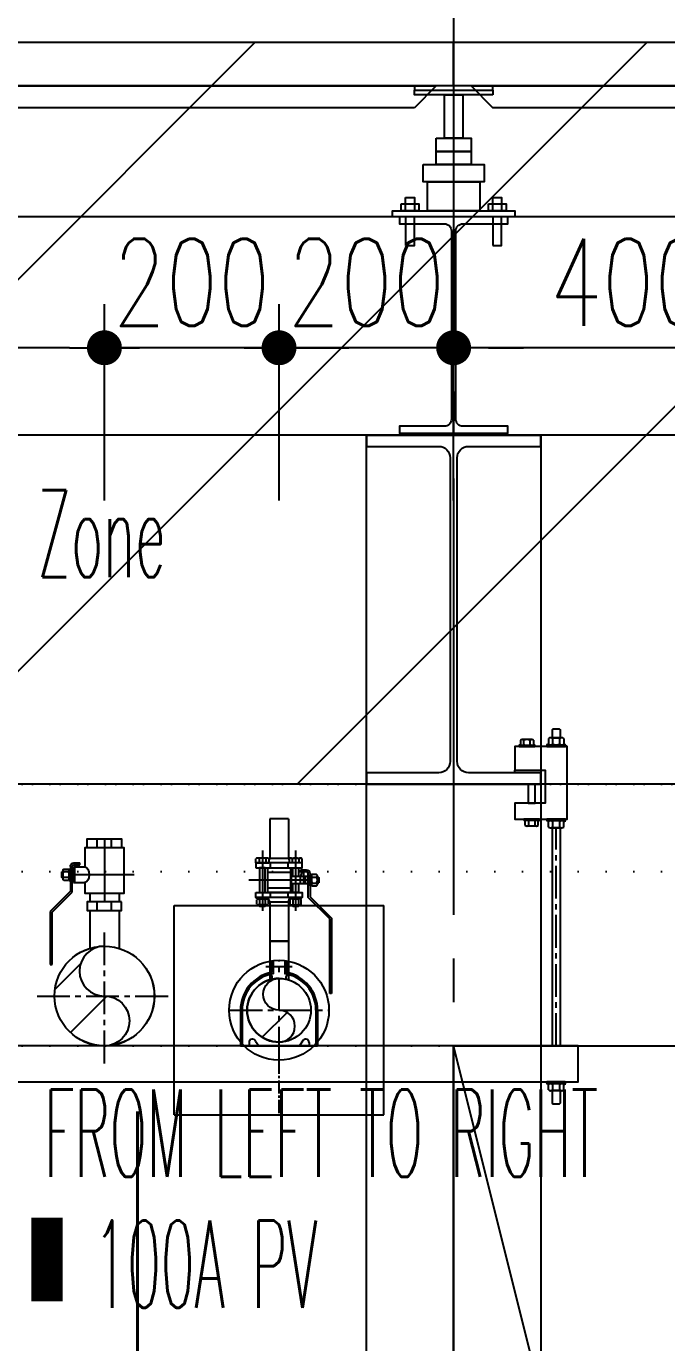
# Model space of a CAD drawing. Header units: millimetres. Extents: x -192235 to 515711, y 45168 to 947868.
# Drawn here: x 142111 to 142844, y 465210 to 466718 of the extents above; entities that cross this region are included whole.
import ezdxf
from ezdxf.enums import TextEntityAlignment as Align

# ---------------------------------------------------------------- set-up
doc = ezdxf.new("R2010")
doc.units = ezdxf.units.MM
doc.header["$LTSCALE"] = 1000
doc.header["$PDMODE"] = 1
for name, pattern in [('CENTER2', [1.125, 0.75, -0.125, 0.125, -0.125]), ('DOT2', [3.175, 0, -3.175]), ('TPH12-SEC-@20-1$0$CENTERK0', [0.65, 0.5, -0.05, 0.05, -0.05]), ('TPH12-SEC-@20-1$0$CENTERK5', [6.916, 6.667, -0.083, 0.083, -0.083])]:
    doc.linetypes.add(name, pattern=pattern)
for name, color, linetype in [('0-LEVEL LINE', 4, 'DOT2'), ('BG-CDA', 20, 'Continuous'), ('BG-PN2', 34, 'Continuous'), ('eq-IT', 140, 'Continuous'), ('M-DIM', 1, 'Continuous'), ('M-TXT', 3, 'Continuous'), ('MPPIPE', 100, 'Continuous'), ('SM-SEC-Cm$0$SUPPORT', 2, 'Continuous'), ('SUPPORT', 2, 'Continuous'), ('TPH12-SEC-@20-1$0$H-SIN', 252, 'TPH12-SEC-@20-1$0$CENTERK5'), ('TPH12-SEC-@20-1$0$KABE1', 252, 'Continuous'), ('TPH12-SEC-@20-1$0$STEEL-NEDA', 252, 'Continuous'), ('TPH12-SEC-@20-1$0$STEEL2', 252, 'Continuous'), ('TPH12-SEC-@20-1$0$STEEL3', 252, 'Continuous'), ('TPH12-SEC-@20-1$0$TEXT2', 252, 'Continuous'), ('YCD-Xfa-Sec-24$0$Raised Floor', 1, 'Continuous')]:
    doc.layers.add(name, color=color, linetype=linetype)
doc.styles.add('aa-txt', font='simplex.shx', dxfattribs={"width": 0.7, "bigfont": 'chineset.shx'})
doc.styles.add('TPH12-SEC-@20-1$0$TEXT', font='romans.shx', dxfattribs={"width": 0.85, "bigfont": 'BIGFONT.shx'})
doc.dimstyles.new('50-DIM', dxfattribs={"dimscale": 50, "dimtxt": 2, "dimasz": 0.8, "dimexe": 1, "dimexo": 1, "dimgap": 0.5, "dimtad": 1, "dimdec": 0, "dimdsep": 46, "dimtxsty": 'aa-txt', "dimblk": 'DOT', "dimcen": 5, "dimclrd": 256, "dimclre": 256, "dimclrt": 256, "dimadec": 0, "dimazin": 0, "dimtfac": 1, "dimtdec": 0, "dimtix": 1, "dimtmove": 2, "dimatfit": 3, "dimldrblk": 'DOT', "dimfxl": 1, "dimtolj": 1, "dimtzin": 0, "dimarcsym": 0})

# ---------------------------------------------------------------- blocks, each defined once
blk = doc.blocks.new('TPH12-SEC-@20-1')
at = {"layer": 'TPH12-SEC-@20-1$0$H-SIN'}
blk.add_line((83854.8, 466700), (201769.6, 466700), dxfattribs=at)
at = {"layer": 'TPH12-SEC-@20-1$0$KABE1'}
blk.add_lwpolyline([(140800, 466700), (143200, 466700), (143200, 466500), (140800, 466500)], close=True, dxfattribs=at)
at = {"layer": 'TPH12-SEC-@20-1$0$STEEL-NEDA'}
blk.add_lwpolyline([(142662, 466500), (142538, 466500), (142538, 466492), (142589.5, 466492, -0.414214), (142597.5, 466484), (142597.5, 466268, -0.414214), (142589.5, 466260), (142538, 466260), (142538, 466252), (142662, 466252), (142662, 466260), (142610.5, 466260, -0.414214), (142602.5, 466268), (142602.5, 466484, -0.414214), (142610.5, 466492), (142662, 466492)], format="xyb", close=True, dxfattribs=at)
at = {"layer": 'TPH12-SEC-@20-1$0$STEEL2'}
blk.add_lwpolyline([(142700, 466250), (142500, 466250), (142500, 466237), (142583, 466237, -0.414214), (142596, 466224), (142596, 465876, -0.414214), (142583, 465863), (142500, 465863), (142500, 465850), (142700, 465850), (142700, 465863), (142617, 465863, -0.414214), (142604, 465876), (142604, 466224, -0.414214), (142617, 466237), (142700, 466237)], format="xyb", close=True, dxfattribs=at)
at = {"layer": 'TPH12-SEC-@20-1$0$STEEL3', "linetype": 'TPH12-SEC-@20-1$0$CENTERK0'}
blk.add_line((142600, 467500), (142600, 462400), dxfattribs=at)
at = {"layer": 'TPH12-SEC-@20-1$0$STEEL3'}
for p, q in [((145000, 466250), (130000, 466250)), ((145000, 466250), (137200, 466250)), ((145000, 465850), (130000, 465850))]:
    blk.add_line(p, q, dxfattribs=at)
blk.add_lwpolyline([(142700, 463950), (142500, 463950), (142500, 466250), (142700, 466250)], close=True, dxfattribs=at)
at = {"layer": 'TPH12-SEC-@20-1$0$TEXT2', "style": 'TPH12-SEC-@20-1$0$TEXT', "width": 0.85}
blk.add_text('2F Return Plenum', height=1200, dxfattribs=at).set_placement((144226.8, 464875), align=Align.MIDDLE_CENTER)
blk = doc.blocks.new('DOT')
at = {"color": 0}
blk.add_line((-1, 0), (1, 0), dxfattribs=at)
at = {"color": 3, "const_width": 0.5}
blk.add_lwpolyline([(-0.25, 0, 1), (0.25, 0, 1)], format="xyb", close=True, dxfattribs=at)
blk = doc.blocks.new('*D186')
at = {"layer": 'DEFPOINTS', "color": 0, "transparency": 16777216}
for p in [(142667.5, 465550), (142667.5, 463950), (142892.5, 463950)]:
    blk.add_point(p, dxfattribs=at)
at = {"layer": 'M-DIM', "lineweight": -2, "transparency": 16777216}
for p, q in [((142717.5, 465550), (142942.5, 465550)), ((142892.5, 465510), (142892.5, 463990)), ((142717.5, 463950), (142942.5, 463950))]:
    blk.add_line(p, q, dxfattribs=at)
at = {"layer": 'M-DIM', "lineweight": -2, "transparency": 16777216, "xscale": 40, "yscale": 40, "zscale": 40}
for p, rotation in [((142892.5, 465550), 90), ((142892.5, 463950), 270)]:
    blk.add_blockref('DOT', p, dxfattribs=dict(at, rotation=rotation))
at = {"layer": 'M-DIM', "transparency": 16777216, "insert": (142817.5, 464750), "char_height": 100, "attachment_point": 5, "rotation": 90, "style": 'aa-txt'}
blk.add_mtext('\\A1;1600', dxfattribs=at)
blk = doc.blocks.new('_Dot')
at = {"color": 0, "linetype": 'ByBlock', "lineweight": -2}
blk.add_line((-0.5, 0), (-1, 0), dxfattribs=at)
at = {"color": 0, "linetype": 'ByBlock', "const_width": 0.5}
blk.add_lwpolyline([(-0.25, 0, 1), (0.25, 0, 1)], format="xyb", close=True, dxfattribs=at)
blk = doc.blocks.new('BG-65A')
for p, q in [((1.5, 9.06), (-1.5, 9.06)), ((-0.66, 9.7), (-0.85, 9.7)), ((-0.85, 9.7), (-0.85, 8.42)), ((-0.66, 9.7), (-0.66, 8.26)), ((0.85, 9.7), (0.66, 9.7)), ((0.66, 9.7), (0.66, 8.26)), ((0.85, 9.7), (0.85, 8.42)), ((-4.42, 4.09), (-4.42, 0)), ((-4.23, 4.09), (-4.23, 0)), ((4.23, 4.09), (4.23, 0)), ((4.42, 4.09), (4.42, 0)), ((-4.42, 0), (4.42, 0)), ((-3.44, 0.38), (-3.44, 0)), ((-2.68, 0.55), (-2.33, 0)), ((2.68, 0.55), (2.33, 0)), ((3.44, 0.38), (3.44, 0))]:
    blk.add_line(p, q)
blk.add_circle((0, 4.09), 3.65)
for centre, radius, start, end in [((0, 4.09), 4.42, 101.1352, 180), ((0, 4.09), 4.23, 99.0153, 180), ((-1.07, 7.87), 0.294, 299.8049, 104.8049), ((0, 4.09), 4.23, 0, 80.9847), ((1.07, 7.87), 0.294, 75.1951, 240.1951), ((0, 4.09), 4.42, 0, 78.8648), ((-3.04, 0.38), 0.395, 24.671, 180), ((3.04, 0.38), 0.395, 0, 155.329)]:
    blk.add_arc(centre, radius, start, end)
blk = doc.blocks.new('*D187')
at = {"layer": 'DEFPOINTS', "color": 0, "transparency": 16777216}
for p in [(141800, 466350), (141800, 466125), (142200, 466125)]:
    blk.add_point(p, dxfattribs=at)
at = {"layer": 'M-DIM', "lineweight": -2, "transparency": 16777216}
for p, q in [((141800, 466175), (141800, 466400)), ((142200, 466175), (142200, 466400)), ((142160, 466350), (141840, 466350))]:
    blk.add_line(p, q, dxfattribs=at)
at = {"layer": 'M-DIM', "lineweight": -2, "transparency": 16777216, "xscale": 40, "yscale": 40, "zscale": 40, "rotation": 180}
blk.add_blockref('DOT', (141800, 466350), dxfattribs=at)
at = {"layer": 'M-DIM', "lineweight": -2, "transparency": 16777216, "xscale": 40, "yscale": 40, "zscale": 40}
blk.add_blockref('DOT', (142200, 466350), dxfattribs=at)
at = {"layer": 'M-DIM', "transparency": 16777216, "insert": (142000, 466425), "char_height": 100, "attachment_point": 5, "style": 'aa-txt'}
blk.add_mtext('\\A1;400', dxfattribs=at)
blk = doc.blocks.new('KuzeTee-Side-65Ax15A')
for p, q in [((-10.7, 79), (10.7, 79)), ((-10.7, 79), (-10.7, 34.9)), ((10.7, 79), (10.7, 34.9))]:
    blk.add_line(p, q)
blk.add_circle((0, 0), 36.5)
blk = doc.blocks.new('S-4500-100A')
for p, q in [((-120, 120), (120, 120)), ((-120, -120), (-120, 120)), ((120, -120), (120, 120)), ((-120, -120), (120, -120))]:
    blk.add_line(p, q)
blk.add_circle((0, 0), 57.2)
blk = doc.blocks.new('SS-BV-15A-f')
at = {"color": 0}
for p, q in [((-7.3, 4.57), (-7.33, 4.54)), ((-7.33, 4.39), (-7.33, 4.54)), ((-6.69, 4.54), (-7.33, 4.54)), ((-7.3, 4.57), (-6.72, 4.57)), ((-6.72, 4.57), (-6.69, 4.54)), ((-6.69, 4.39), (-6.69, 4.54)), ((-7.66, 4.29), (-7.66, 3.81)), ((-7.66, 3.71), (-6.36, 3.71)), ((-7.66, 3.71), (-7.66, 3.55)), ((-6.36, 3.55), (-7.66, 3.55)), ((-6.52, 4.39), (-7.5, 4.39)), ((-7.5, 3.71), (-6.52, 3.71)), ((-7.34, 3.81), (-7.34, 4.29)), ((-6.68, 3.81), (-6.68, 4.29)), ((-6.36, 3.81), (-6.36, 4.29)), ((-6.36, 3.71), (-6.36, 3.55)), ((-9.54, 1.34), (-9.54, 2.46)), ((-9.01, 2.65), (-9.44, 2.65)), ((-9.44, 2.27), (-9.01, 2.27)), ((-9.44, 1.52), (-9.01, 1.52)), ((-5.01, 1.25), (-5.01, 2.55)), ((-4.85, 2.55), (-5.01, 2.55)), ((-4.85, 2.55), (-4.85, 1.25)), ((-4.85, 2.39), (-4.85, 1.41)), ((-4.27, 2.55), (-4.75, 2.55)), ((-4.75, 2.23), (-4.27, 2.23)), ((-4.75, 1.57), (-4.27, 1.57)), ((-4.17, 1.41), (-4.17, 2.39)), ((-4.17, 2.22), (-4.02, 2.22)), ((-4.17, 1.58), (-4.02, 1.58)), ((-3.99, 2.19), (-4.02, 2.22)), ((-4.02, 1.58), (-4.02, 2.22)), ((-3.99, 1.61), (-4.02, 1.58)), ((-3.99, 2.19), (-3.99, 1.61)), ((-9.44, 1.15), (-9.01, 1.15)), ((-4.85, 1.25), (-5.01, 1.25)), ((-4.75, 1.25), (-4.27, 1.25)), ((-9.54, -1.34), (-9.54, -2.46)), ((-9.44, -1.15), (-9.01, -1.15)), ((-5.01, -1.25), (-5.01, -2.55)), ((-4.85, -1.25), (-5.01, -1.25)), ((-4.85, -2.55), (-4.85, -1.25)), ((-4.85, -2.39), (-4.85, -1.41)), ((-4.75, -1.25), (-4.27, -1.25)), ((-4.17, -1.41), (-4.17, -2.39)), ((-9.44, -1.52), (-9.01, -1.52)), ((-9.44, -2.27), (-9.01, -2.27)), ((-9.01, -2.65), (-9.44, -2.65)), ((-4.85, -2.55), (-5.01, -2.55)), ((-4.75, -1.57), (-4.27, -1.57)), ((-4.75, -2.23), (-4.27, -2.23)), ((-4.27, -2.55), (-4.75, -2.55)), ((-4.17, -1.58), (-4.02, -1.58)), ((-4.17, -2.22), (-4.02, -2.22)), ((-3.99, -1.61), (-4.02, -1.58)), ((-4.02, -2.22), (-4.02, -1.58)), ((-3.99, -2.19), (-4.02, -2.22)), ((-3.99, -1.61), (-3.99, -2.19))]:
    blk.add_line(p, q, dxfattribs=at)
for p, q in [((-5.11, 3.55), (-2.66, 6)), ((-2.57, 5.8), (-5.02, 3.35)), ((-2.66, 6), (5.99, 6)), ((5.99, 5.8), (-2.57, 5.8)), ((5.99, 6), (5.99, 5.8)), ((-8.16, 3.15), (-8.16, 2.45)), ((-7.96, 3.15), (-7.96, 2.85)), ((-7.76, 3.55), (-5.11, 3.55)), ((-5.02, 3.35), (-7.76, 3.35)), ((-6.61, 3.05), (-7.41, 3.05)), ((-9.01, 2.64), (-9.01, 1.14)), ((-7.96, 2.45), (-8.16, 2.45)), ((-7.96, 2.61), (-7.96, 2.45)), ((-6.61, 2.85), (-7.41, 2.85)), ((-6.61, 2.45), (-7.41, 2.45)), ((-14.02, 1.07), (-9.51, 1.07)), ((-14.02, 1.07), (-14.02, -1.07)), ((-9.51, 1.07), (-9.3, 1.15)), ((-9.51, -1.07), (-9.51, 1.07)), ((-9.01, 1), (-8.41, 1)), ((-7.91, -1.3), (-7.91, 1.3)), ((-6.11, -1.3), (-6.11, 1.3)), ((-5.61, 1), (-5.01, 1)), ((-4.51, 1.07), (-4.97, 1.25)), ((-4.51, 1.07), (0, 1.07)), ((-4.51, -1.07), (-4.51, 1.07)), ((0, 1.07), (0, -1.07)), ((-14.02, -1.07), (-9.51, -1.07)), ((-9.51, -1.07), (-9.3, -1.15)), ((-9.01, -1), (-8.41, -1)), ((-9.01, -2.65), (-9.01, -1.15)), ((-5.61, -1), (-5.01, -1)), ((-4.51, -1.07), (-4.97, -1.25)), ((-4.51, -1.07), (0, -1.07))]:
    blk.add_line(p, q)
for points in [[(-7.41, 3.35), (-7.41, 1.38), (-6.61, 1.38), (-6.61, 3.35)], [(-7.41, 1.58), (-8.41, 1.58), (-8.41, 2.22), (-7.41, 2.22)], [(-7.41, 2.85), (-8.11, 2.85), (-8.11, 2.65), (-7.41, 2.45)], [(-6.61, 2.22), (-5.61, 2.22), (-5.61, 1.58), (-6.61, 1.58)]]:
    blk.add_lwpolyline(points)
for points in [[(-8.41, -2.65), (-8.41, 2.65), (-9.01, 2.65), (-9.01, -2.65)], [(-5.61, -2.65), (-5.61, 2.65), (-5.01, 2.65), (-5.01, -2.65)], [(-8.41, 1.3), (-5.61, 1.3), (-5.61, -1.3), (-8.41, -1.3)], [(-5.61, -2.22), (-5.61, -1.58), (-8.41, -1.58), (-8.41, -2.22)]]:
    blk.add_lwpolyline(points, close=True)
for radius in [0.4, 0.2]:
    blk.add_arc((-7.76, 3.15), radius, 90, 180)
for centre, radius, start, end in [((-7.5, 4.21), 0.182, 26.7762, 153.2238), ((-7.5, 3.89), 0.182, 206.7762, 333.2238), ((-7.01, 3.81), 0.578, 55.7945, 124.2055), ((-7.01, 4.29), 0.578, 235.7945, 304.2055), ((-6.52, 4.21), 0.182, 26.7762, 153.2238), ((-6.52, 3.89), 0.182, 206.7762, 333.2238), ((-9.31, 2.46), 0.226, 123.855, 236.145), ((-8.79, 1.9), 0.753, 150.1372, 209.8628), ((-9.31, 1.34), 0.226, 123.855, 236.145), ((-4.67, 2.39), 0.182, 116.7762, 243.2238), ((-4.27, 1.9), 0.578, 145.7945, 214.2055), ((-4.67, 1.41), 0.182, 116.7762, 243.2238), ((-4.35, 2.39), 0.182, 296.7762, 63.2238), ((-4.75, 1.9), 0.578, 325.7945, 34.2055), ((-4.35, 1.41), 0.182, 296.7762, 63.2238), ((-9.31, -1.34), 0.226, 123.855, 236.145), ((-4.67, -1.41), 0.182, 116.7762, 243.2238), ((-4.35, -1.41), 0.182, 296.7762, 63.2238), ((-8.79, -1.9), 0.753, 150.1372, 209.8628), ((-9.31, -2.46), 0.226, 123.855, 236.145), ((-4.27, -1.9), 0.578, 145.7945, 214.2055), ((-4.67, -2.39), 0.182, 116.7762, 243.2238), ((-4.75, -1.9), 0.578, 325.7945, 34.2055), ((-4.35, -2.39), 0.182, 296.7762, 63.2238)]:
    blk.add_arc(centre, radius, start, end, dxfattribs=at)
at = {"layer": 'MPPIPE', "color": 1, "linetype": 'CENTER2', "ltscale": 0.01}
for p, q in [((-7.01, 3.45), (-7.01, -3.45)), ((-10.41, 1.9), (-3.51, 1.9)), ((-10.41, -1.9), (-3.51, -1.9))]:
    blk.add_line(p, q, dxfattribs=at)
blk = doc.blocks.new('KuzeTee-Side-100Ax25A')
for p, q in [((-16.7, 98), (16.7, 98)), ((-16.7, 98), (-16.7, 54.7)), ((16.7, 98), (16.7, 54.7))]:
    blk.add_line(p, q)
blk.add_circle((0, 0), 57.2)
blk = doc.blocks.new('BV-25A-f')
for p, q in [((-2.2, 3.9), (0.1, 6.2)), ((0.1, 6.2), (6.2, 6.2)), ((6.2, 6.2), (6.2, 6)), ((0.19, 6), (-2.11, 3.7)), ((6.2, 6), (0.19, 6)), ((-5.45, 3.5), (-5.45, 2.8)), ((-5, 3.2), (-5.4, 3.2)), ((-5.4, 3), (-5.4, 3.2)), ((-5.25, 3.5), (-5.25, 2.8)), ((-5.05, 3.9), (-2.2, 3.9)), ((-2.11, 3.7), (-5.05, 3.7)), ((-3.2, 3.55), (-5, 3.55)), ((-5, 3.55), (-5, 2.25)), ((-3.2, 3.4), (-5, 3.4)), ((-4.5, 3.7), (-4.5, 3.55)), ((-3.7, 3.7), (-3.7, 3.55)), ((-3.2, 3.55), (-3.2, 2.25)), ((-5.25, 2.8), (-5.45, 2.8)), ((-5, 2.8), (-5.4, 3)), ((-2, 1.67), (-1, 1.67)), ((-7.2, 0.82), (-8.2, 0.82)), ((0, 0.82), (-1, 0.82)), ((-7.2, -0.82), (-8.2, -0.82)), ((0, -0.82), (-1, -0.82)), ((-2, -1.67), (-1, -1.67))]:
    blk.add_line(p, q)
at = {"color": 0}
for p, q in [((-4.75, 4.64), (-4.75, 4.16)), ((-3.61, 4.74), (-4.59, 4.74)), ((-4.43, 4.16), (-4.43, 4.64)), ((-4.39, 4.92), (-4.42, 4.89)), ((-4.42, 4.74), (-4.42, 4.89)), ((-3.78, 4.89), (-4.42, 4.89)), ((-4.39, 4.92), (-3.81, 4.92)), ((-3.81, 4.92), (-3.78, 4.89)), ((-3.78, 4.74), (-3.78, 4.89)), ((-3.77, 4.16), (-3.77, 4.64)), ((-3.45, 4.16), (-3.45, 4.64)), ((-4.75, 4.06), (-3.45, 4.06)), ((-4.75, 4.06), (-4.75, 3.9)), ((-3.45, 3.9), (-4.75, 3.9)), ((-4.59, 4.06), (-3.61, 4.06)), ((-3.45, 4.06), (-3.45, 3.9))]:
    blk.add_line(p, q, dxfattribs=at)
for points in [[(-7.2, -1.97), (-7.2, 1.97), (-8.2, 1.97), (-8.2, -1.97)], [(-1, -1.97), (-1, 1.97), (0, 1.97), (0, -1.97)]]:
    blk.add_lwpolyline(points, close=True)
blk.add_lwpolyline([(-3.2, 2.25), (-2, 2.25), (-2, -2.25), (-7.2, -2.25), (-7.2, 2.25), (-5, 2.25)])
for centre, radius, start, end in [((-4.59, 4.56), 0.182, 26.7762, 153.2238), ((-4.1, 4.16), 0.578, 55.7945, 124.2055), ((-3.61, 4.56), 0.182, 26.7762, 153.2238), ((-4.59, 4.24), 0.182, 206.7762, 333.2238), ((-4.1, 4.64), 0.578, 235.7945, 304.2055), ((-3.61, 4.24), 0.182, 206.7762, 333.2238)]:
    blk.add_arc(centre, radius, start, end, dxfattribs=at)
for radius in [0.4, 0.2]:
    blk.add_arc((-5.05, 3.5), radius, 90, 180)
blk.add_ellipse((-4.1, 2.25), major_axis=(0.9, 0), ratio=0.575, start_param=3.141593, end_param=6.283185)
at = {"layer": 'MPPIPE', "color": 1, "linetype": 'CENTER2', "ltscale": 0.01}
for p, q in [((-4.1, -3.42), (-4.1, 3.42)), ((-8.2, 0), (-1, 0))]:
    blk.add_line(p, q, dxfattribs=at)
blk = doc.blocks.new('*D179')
at = {"layer": 'DEFPOINTS', "color": 0, "transparency": 16777216}
for p in [(142200, 466350), (142200, 466125), (142400, 466125)]:
    blk.add_point(p, dxfattribs=at)
at = {"layer": 'M-DIM', "lineweight": -2, "transparency": 16777216}
for p, q in [((142200, 466175), (142200, 466400)), ((142400, 466175), (142400, 466400)), ((142160, 466350), (142120, 466350)), ((142400, 466350), (142200, 466350)), ((142440, 466350), (142480, 466350))]:
    blk.add_line(p, q, dxfattribs=at)
at = {"layer": 'M-DIM', "lineweight": -2, "transparency": 16777216, "xscale": 40, "yscale": 40, "zscale": 40}
blk.add_blockref('DOT', (142200, 466350), dxfattribs=at)
at = {"layer": 'M-DIM', "lineweight": -2, "transparency": 16777216, "xscale": 40, "yscale": 40, "zscale": 40, "rotation": 180}
blk.add_blockref('DOT', (142400, 466350), dxfattribs=at)
at = {"layer": 'M-DIM', "transparency": 16777216, "insert": (142300, 466425), "char_height": 100, "attachment_point": 5, "style": 'aa-txt'}
blk.add_mtext('\\A1;200', dxfattribs=at)
blk = doc.blocks.new('Nut-M10')
for p, q in [((-10.9, 1.5), (-10.9, 0.5)), ((-8.7, 2.8), (-10.6, 2)), ((-10.4, 2), (10.4, 2)), ((-10.4, 0), (10.4, 0)), ((-8.7, 9.2), (-8.7, 2.8)), ((6.5, 10), (-6.5, 10)), ((-4.3, 9.2), (-4.3, 2.8)), ((4.3, 2.8), (4.3, 9.2)), ((8.7, 9.2), (8.7, 2.8)), ((8.7, 2.8), (10.6, 2)), ((10.9, 1.5), (10.9, 0.5))]:
    blk.add_line(p, q)
for centre, radius, start, end in [((-10.4, 1.5), 0.5, 90, 180), ((-10.4, 0.5), 0.5, 180, 270), ((-6.5, 6.7), 3.33, 49.441, 130.559), ((-6.5, 5.3), 3.33, 229.441, 310.559), ((0, -2.1), 12.1, 69.065, 110.935), ((0, 14.1), 12.1, 249.065, 290.935), ((6.5, 6.7), 3.33, 49.441, 130.559), ((6.5, 5.3), 3.33, 229.441, 310.559), ((10.4, 1.5), 0.5, 0, 90), ((10.4, 0.5), 0.5, 270, 0)]:
    blk.add_arc(centre, radius, start, end)
blk = doc.blocks.new('Nut-M8')
for p, q in [((-8.9, 1.2), (-8.9, 0.4)), ((-7.5, 2.2), (-8.7, 1.5)), ((-8.5, 1.6), (8.6, 1.6)), ((-8.5, 0), (8.6, 0)), ((-7.5, 7.3), (-7.5, 2.2)), ((5.6, 8), (-5.6, 8)), ((-3.8, 7.3), (-3.8, 2.2)), ((3.8, 2.2), (3.8, 7.3)), ((7.5, 7.3), (7.5, 2.2)), ((7.5, 2.2), (8.7, 1.5)), ((9, 1.2), (9, 0.4))]:
    blk.add_line(p, q)
for centre, radius, start, end in [((-8.5, 1.2), 0.4, 90, 180), ((-8.5, 0.4), 0.4, 180, 270), ((-5.6, 5), 3.03, 51.7868, 128.2132), ((-5.6, 4.6), 3.03, 231.7868, 308.2132), ((0, -3.2), 11.2, 70.3471, 109.6529), ((0, 12.8), 11.2, 250.3471, 289.6529), ((5.6, 5), 3.03, 51.7868, 128.2132), ((5.6, 4.6), 3.03, 231.7868, 308.2132), ((8.6, 1.2), 0.4, 0, 90), ((8.6, 0.4), 0.4, 270, 0)]:
    blk.add_arc(centre, radius, start, end)
blk = doc.blocks.new('HG-S-r')
blk.add_lwpolyline([(0.87, 5), (0.77, 4.9), (0.77, 4), (1.73, 4), (1.73, 4.9), (1.63, 5)], close=True)
blk.add_lwpolyline([(-0.5, 0.3), (0, 0.3), (0, -3.5), (-3.5, -3.5), (-3.5, -5.3), (2.5, -5.3), (2.5, 3), (-3.5, 3), (-3.5, 0.3), (-0.5, 0.3), (-0.5, 0), (-3.5, 0), (-3.5, 0.3)])
at = {"xscale": 0.1, "yscale": 0.1, "zscale": 0.1}
for name, p in [('Nut-M8', (-2.1, 3)), ('Nut-M10', (1.25, 3))]:
    blk.add_blockref(name, p, dxfattribs=at)
at = {"xscale": 0.1, "yscale": 0.1, "zscale": 0.1, "rotation": 180}
for name, p in [('Nut-M8', (-1.55, -5.3)), ('Nut-M10', (1.25, -5.3))]:
    blk.add_blockref(name, p, dxfattribs=at)
blk = doc.blocks.new('*D180')
at = {"layer": 'DEFPOINTS', "color": 0, "transparency": 16777216}
for p in [(142400, 466350), (142400, 466125), (142600, 466125)]:
    blk.add_point(p, dxfattribs=at)
at = {"layer": 'M-DIM', "lineweight": -2, "transparency": 16777216}
for p, q in [((142400, 466175), (142400, 466400)), ((142600, 466175), (142600, 466400)), ((142360, 466350), (142320, 466350)), ((142600, 466350), (142400, 466350)), ((142640, 466350), (142680, 466350))]:
    blk.add_line(p, q, dxfattribs=at)
at = {"layer": 'M-DIM', "lineweight": -2, "transparency": 16777216, "xscale": 40, "yscale": 40, "zscale": 40}
blk.add_blockref('DOT', (142400, 466350), dxfattribs=at)
at = {"layer": 'M-DIM', "lineweight": -2, "transparency": 16777216, "xscale": 40, "yscale": 40, "zscale": 40, "rotation": 180}
blk.add_blockref('DOT', (142600, 466350), dxfattribs=at)
at = {"layer": 'M-DIM', "transparency": 16777216, "insert": (142500, 466425), "char_height": 100, "attachment_point": 5, "style": 'aa-txt'}
blk.add_mtext('\\A1;200', dxfattribs=at)
blk = doc.blocks.new('*D191')
at = {"layer": 'DEFPOINTS', "color": 0, "transparency": 16777216}
for p in [(142600, 466350), (142600, 466125), (143000, 466125)]:
    blk.add_point(p, dxfattribs=at)
at = {"layer": 'M-DIM', "lineweight": -2, "transparency": 16777216}
for p, q in [((142600, 466175), (142600, 466400)), ((143000, 466175), (143000, 466400)), ((142960, 466350), (142640, 466350))]:
    blk.add_line(p, q, dxfattribs=at)
at = {"layer": 'M-DIM', "lineweight": -2, "transparency": 16777216, "xscale": 40, "yscale": 40, "zscale": 40, "rotation": 180}
blk.add_blockref('DOT', (142600, 466350), dxfattribs=at)
at = {"layer": 'M-DIM', "lineweight": -2, "transparency": 16777216, "xscale": 40, "yscale": 40, "zscale": 40}
blk.add_blockref('DOT', (143000, 466350), dxfattribs=at)
at = {"layer": 'M-DIM', "transparency": 16777216, "insert": (142800, 466425), "char_height": 100, "attachment_point": 5, "style": 'aa-txt'}
blk.add_mtext('\\A1;400', dxfattribs=at)
blk = doc.blocks.new('YCD-Xfa-Sec-24')
at = {"layer": 'YCD-Xfa-Sec-24$0$Raised Floor'}
for points in [[(567400, 396700), (566800, 396700), (566800, 396650), (567400, 396650)], [(568000, 396700), (567400, 396700), (567400, 396650), (568000, 396650)], [(566845, 396625), (567355, 396625), (567380, 396650), (566820, 396650)], [(567355, 396650), (567445, 396650), (567445, 396645), (567355, 396645)], [(567445, 396625), (567955, 396625), (567980, 396650), (567420, 396650)], [(567355, 396640), (567445, 396640), (567445, 396645), (567355, 396645)], [(567410.5, 396640), (567389.5, 396640), (567389.5, 396590), (567410.5, 396590)], [(567420, 396590), (567380, 396590), (567380, 396575), (567420, 396575)], [(567420, 396575), (567380, 396575), (567380, 396560), (567420, 396560)], [(567435, 396560), (567365, 396560), (567365, 396540), (567435, 396540)], [(567430, 396540), (567370, 396540), (567370, 396507), (567430, 396507)], [(567360, 396515), (567340, 396515), (567340, 396507), (567360, 396507)], [(567355, 396522), (567345, 396522), (567345, 396507), (567355, 396507)], [(567460, 396515), (567440, 396515), (567440, 396507), (567460, 396507)], [(567455, 396522), (567445, 396522), (567445, 396507), (567455, 396507)], [(567330, 396500), (567470, 396500), (567470, 396507), (567330, 396507)], [(567355, 396467), (567345, 396467), (567345, 396500), (567355, 396500)], [(567455, 396467), (567445, 396467), (567445, 396500), (567455, 396500)]]:
    blk.add_lwpolyline(points, close=True, dxfattribs=at)

msp = doc.modelspace()

# ---------------------------------------------------------------- block references
msp.add_blockref('TPH12-SEC-@20-1', (0, 0))

# ---------------------------------------------------------------- next in the draw order: hatches: boundary and pattern name
at = {"layer": '0-LEVEL LINE', "ltscale": 0.01}
h = msp.add_hatch(dxfattribs=at)
h.set_pattern_fill('ANSI31', color=256, scale=100)
h.set_pattern_definition([(45, (32637.8, -6e-11), (-224.5064, 224.5064), [])])
h.paths.add_polyline_path([(140878.76082, 466700), (143044.91082, 466700), (143041.08918, 465850), (140871.19871, 465850)])
at = {"layer": 'BG-CDA'}
h = msp.add_hatch(dxfattribs=at)
h.set_pattern_fill('ANSI31', color=1, scale=15, style=0)
h.set_pattern_definition([(45, (106268.09, 401563.66), (-33.67596, 33.67596), [])])
edge = h.paths.add_edge_path()
edge.add_arc((142400, 465590.86465), 36.5125, 90, 270)
edge.add_arc((142400, 465572.6084), 18.25625, 270, 450)
edge.add_arc((142400, 465609.1209), 18.25625, 90, 270, ccw=False)
at = {"layer": 'MPPIPE'}
h = msp.add_hatch(dxfattribs=at)
h.set_pattern_fill('ANSI31', color=1, scale=15, style=0)
h.set_pattern_definition([(45, (104883.756, 401549.12), (-33.67596, 33.67596), [])])
edge = h.paths.add_edge_path()
edge.add_arc((142200, 465607.15), 57.15, 90, 270)
edge.add_arc((142200, 465578.575), 28.575, 270, 450)
edge.add_arc((142200, 465635.725), 28.575, 90, 270, ccw=False)

# ---------------------------------------------------------------- next in the draw order: linework, layer by layer
at = {"layer": '0-LEVEL LINE', "ltscale": 0.01}
for p, q in [((100000, 465850), (190000, 465850)), ((100000, 465750), (190000, 465750)), ((100000, 465550), (190000, 465550))]:
    msp.add_line(p, q, dxfattribs=at)
msp.add_lwpolyline([(140878.76082, 466700), (143044.91082, 466700), (143041.08918, 465850), (140871.19871, 465850)], close=True, dxfattribs=at)
at = {"layer": 'BG-CDA', "color": 1, "linetype": 'CENTER2', "ltscale": 0.05}
for p, q in [((142400, 465534.35215), (142400, 465647.37715)), ((142343.4875, 465590.86465), (142456.5125, 465590.86465))]:
    msp.add_line(p, q, dxfattribs=at)
at = {"layer": 'BG-CDA'}
msp.add_lwpolyline([(142400, 465554.35215, 1), (142400, 465590.86465, -1), (142400, 465627.37715, 1)], format="xyb", close=True, dxfattribs=at)
msp.add_circle((142400, 465590.86465), 36.5125, dxfattribs=at)
at = {"layer": 'BG-PN2', "color": 1, "linetype": 'CENTER2', "ltscale": 0.02}
msp.add_line((142400, 465473.01615), (142400, 465534.35215), dxfattribs=at)
at = {"layer": 'eq-IT'}
msp.add_lwpolyline([(143000, 465550), (142600, 463950), (143000, 463950), (142600, 465550), (143000, 465550), (143000, 463950), (142600, 463950), (142600, 465550)], dxfattribs=at)
at = {"layer": 'MPPIPE', "color": 1, "linetype": 'CENTER2', "ltscale": 0.05}
for p, q in [((142200, 465530), (142200, 465684.3)), ((142122.85, 465607.15), (142277.15, 465607.15))]:
    msp.add_line(p, q, dxfattribs=at)
at = {"layer": 'MPPIPE'}
msp.add_lwpolyline([(142200, 465664.3, 1), (142200, 465607.15, -1), (142200, 465550, -1)], format="xyb", close=True, dxfattribs=at)
msp.add_circle((142200, 465607.15), 57.15, dxfattribs=at)
at = {"layer": 'SM-SEC-Cm$0$SUPPORT'}
msp.add_lwpolyline([(142712.7375, 465550), (142722.2625, 465550), (142722.2625, 465800), (142712.7375, 465800)], close=True, dxfattribs=at)
at = {"layer": 'SUPPORT', "linetype": 'CENTER2', "ltscale": 0.05}
msp.add_line((142717.5, 465550), (142717.5, 465800), dxfattribs=at)
at = {"layer": 'SUPPORT'}
for points in [[(142686.53025, 465850), (142685.53025, 465849), (142685.53025, 465828), (142693.46975, 465828), (142693.46975, 465849), (142692.46975, 465850)], [(142742.5, 465550), (141975, 465550), (141975, 465508.725), (142742.5, 465508.725)], [(142721.2625, 465483.725), (142722.2625, 465484.725), (142722.2625, 465498.725), (142712.7375, 465498.725), (142712.7375, 465484.725), (142713.7375, 465483.725)]]:
    msp.add_lwpolyline(points, close=True, dxfattribs=at)

# ---------------------------------------------------------------- next in the draw order: block references
at = {"xscale": -1}
msp.add_blockref('YCD-Xfa-Sec-24', (710000, 70000), dxfattribs=at)
msp.add_blockref('S-4500-100A', (142400, 465590.86465))
at = {"layer": 'BG-CDA', "xscale": 10, "yscale": 10, "zscale": 10, "rotation": 270}
msp.add_blockref('SS-BV-15A-f', (142400, 465669.86465), dxfattribs=at)
at = {"layer": 'BG-CDA'}
msp.add_blockref('KuzeTee-Side-65Ax15A', (142400, 465590.86465), dxfattribs=at)
at = {"layer": 'BG-CDA', "xscale": 10, "yscale": 10, "zscale": 10}
msp.add_blockref('BG-65A', (142400, 465550), dxfattribs=at)
at = {"layer": 'MPPIPE', "xscale": -10, "yscale": 10, "zscale": 10, "rotation": 90}
msp.add_blockref('BV-25A-f', (142200, 465705.15), dxfattribs=at)
at = {"layer": 'MPPIPE'}
msp.add_blockref('KuzeTee-Side-100Ax25A', (142200, 465607.15), dxfattribs=at)
at = {"layer": 'SUPPORT', "xscale": 10, "yscale": 10, "zscale": 10}
msp.add_blockref('HG-S-r', (142705, 465863), dxfattribs=at)
at = {"layer": 'SUPPORT', "rotation": 180}
msp.add_blockref('Nut-M10', (142717.5, 465508.725), dxfattribs=at)

# ---------------------------------------------------------------- next in the draw order: texts
at = {"layer": '0-LEVEL LINE', "ltscale": 0.01, "style": 'aa-txt', "width": 0.45}
msp.add_text('Hook Up Zone', height=100, dxfattribs=at).set_placement((142052.00094, 466136.96169), align=Align.MIDDLE_CENTER)
at = {"layer": 'M-TXT', "style": 'aa-txt', "width": 0.45}
for s, p in [('- FROM LEFT TO RIGHT', (142050, 465450)), ('  ■ 100A PV', (142050, 465300))]:
    msp.add_text(s, height=100, dxfattribs=at).set_placement(p, align=Align.MIDDLE_LEFT)

# ---------------------------------------------------------------- next in the draw order: dimensions: what is measured, and where the dimension line sits
at = {"layer": 'M-DIM'}
for base, p1, p2, picture, middle in [((141800, 466350), (142200, 466125), (141800, 466125), '*D187', (142000, 466425)), ((142200, 466350), (142400, 466125), (142200, 466125), '*D179', (142300, 466425)), ((142400, 466350), (142600, 466125), (142400, 466125), '*D180', (142500, 466425)), ((142600, 466350), (143000, 466125), (142600, 466125), '*D191', (142800, 466425))]:
    dim = msp.add_linear_dim(base=base, p1=p1, p2=p2, dimstyle='50-DIM', dxfattribs=at)
    dim.commit()
    dim.dimension.update_dxf_attribs({"geometry": picture, "text_midpoint": middle})
dim = msp.add_linear_dim(base=(142892.5, 463950), p1=(142667.5, 465550), p2=(142667.5, 463950), angle=90, dimstyle='50-DIM', dxfattribs=at)
dim.commit()
dim.dimension.update_dxf_attribs({"geometry": '*D186', "text_midpoint": (142817.5, 464750)})

doc.saveas('drawing.dxf')
